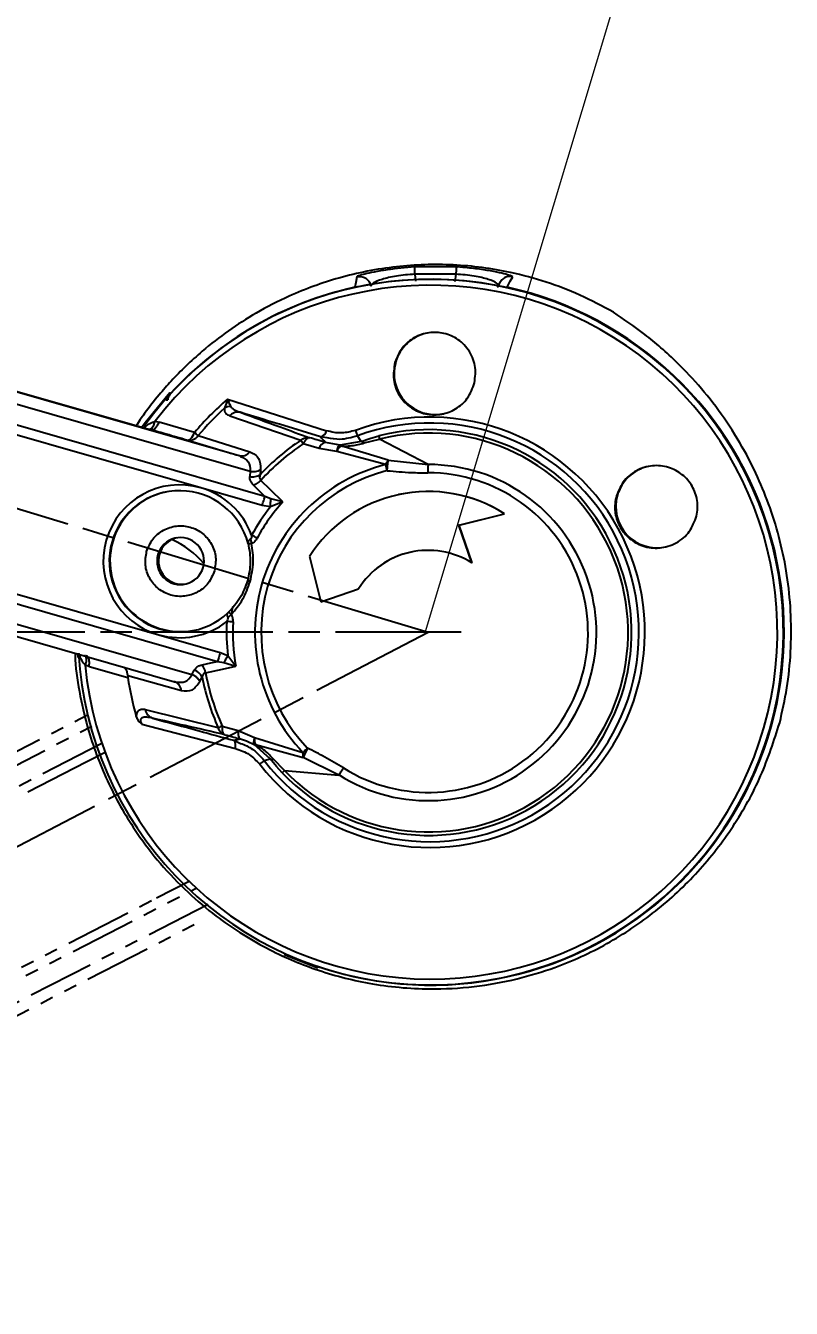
# Model space of a CAD drawing. Header units: millimetres. Extents: x 2055 to 5101, y 917 to 3070.
# Drawn here: x 4636.3 to 4709.5, y 1524.6 to 1647.3 of the extents above; entities that cross this region are included whole.
import ezdxf

# ---------------------------------------------------------------- set-up
doc = ezdxf.new("R2010")
doc.units = ezdxf.units.MM
doc.linetypes.add('AM_ISO08W050', pattern=[18, 12, -1.5, 3, -1.5])
doc.linetypes.add('PHANTOM', pattern=[12.7, 6.35, -1.27, 1.27, -1.27, 1.27, -1.27])
for name, color, linetype, lineweight in [('AM_5', 3, 'Continuous', 25), ('AM_7', 4, 'AM_ISO08W050', 25), ('标注', 3, 'Continuous', 13)]:
    doc.layers.add(name, color=color, linetype=linetype, lineweight=lineweight)
doc.styles.add('SLDTEXTSTYLE1', font='txt.shx', dxfattribs={"width": 0.7, "bigfont": 'gbcbig.shx'})
doc.dimstyles.new('SLDDIMSTYLE12$0', dxfattribs={"dimtxt": 12, "dimasz": 10, "dimexe": 0, "dimexo": 0.0625, "dimgap": 0.875, "dimtad": 1, "dimdec": 1, "dimlfac": 1.8, "dimrnd": 1e-09, "dimzin": 12, "dimdsep": 46, "dimtxsty": 'SLDTEXTSTYLE1', "dimcen": 0.09, "dimdle": 8.16, "dimclrd": 3, "dimclre": 3, "dimadec": 0, "dimazin": 3, "dimtfac": 1, "dimtdec": 1, "dimtofl": 0, "dimtmove": 0, "dimatfit": 3, "dimfxl": 0, "dimfrac": 2, "dimtolj": 1, "dimlwd": 5, "dimlwe": 5, "dimarcsym": 0})
doc.dimstyles.new('SLDDIMSTYLE12$2', dxfattribs={"dimtxt": 12, "dimasz": 10, "dimexe": 0, "dimexo": 0.0625, "dimgap": 0.875, "dimtad": 1, "dimdec": 1, "dimlfac": 1.8, "dimrnd": 1e-09, "dimzin": 12, "dimdsep": 46, "dimtxsty": 'SLDTEXTSTYLE1', "dimcen": 0.09, "dimdle": 8.16, "dimclrd": 3, "dimclre": 3, "dimadec": 0, "dimazin": 3, "dimtfac": 1, "dimtdec": 1, "dimtofl": 0, "dimtmove": 0, "dimatfit": 3, "dimfxl": 0, "dimfrac": 2, "dimtolj": 1, "dimlwd": 5, "dimlwe": 5, "dimarcsym": 0})

# ---------------------------------------------------------------- blocks, each defined once
blk = doc.blocks.new('*D82')
at = {"layer": 'Defpoints', "color": 0, "transparency": 16777216}
for p in [(4370.53, 1680.88), (4392.74, 1599.08), (4674.8, 1589.24), (4674.8, 1589.24), (4393.19, 1442.47)]:
    blk.add_point(p, dxfattribs=at)
at = {"layer": '标注', "color": 3, "linetype": 'Continuous', "lineweight": 5, "transparency": 16777216}
blk.add_arc((4674.8, 1589.24), 282.23, 165.2686, 205.498, dxfattribs=at)
at = {"layer": '标注', "color": 3, "transparency": 16777216}
for points in [[(4400.24, 1661.46), (4403.45, 1660.56), (4404.56, 1670.63)], [(4421.55, 1468.49), (4418.57, 1467), (4424.52, 1458.8)]]:
    blk.add_solid(points, dxfattribs=at)
at = {"layer": '标注', "color": 0, "transparency": 16777216, "insert": (4399.76, 1562.27), "char_height": 10, "attachment_point": 5, "rotation": 275.601, "style": 'SLDTEXTSTYLE1'}
blk.add_mtext('\\A1;60%%D', dxfattribs=at)
blk = doc.blocks.new('*D83')
at = {"layer": 'AM_5', "color": 3, "lineweight": 5, "transparency": 16777216}
blk.add_line((4424.23, 1589.27), (4422.78, 1589.27), dxfattribs=at)
at = {"layer": 'AM_5', "color": 3, "linetype": 'Continuous', "lineweight": 5, "transparency": 16777216}
blk.add_arc((4674.69, 1589.27), 251.91, 165.5129, 177.7254, dxfattribs=at)
at = {"layer": 'AM_5', "color": 3, "transparency": 16777216}
for points in [[(4429.19, 1652.74), (4432.4, 1651.84), (4433.48, 1661.92)], [(4424.65, 1599.24), (4421.31, 1599.3), (4422.78, 1589.27)]]:
    blk.add_solid(points, dxfattribs=at)
at = {"layer": 'Defpoints', "color": 0, "transparency": 16777216}
for p in [(4370.53, 1680.88), (4427.56, 1638.09), (4424.3, 1589.27), (4674.8, 1589.24), (4677.95, 1589.27)]:
    blk.add_point(p, dxfattribs=at)
at = {"layer": 'AM_5', "color": 0, "transparency": 16777216, "insert": (4418.67, 1626.99), "char_height": 12, "attachment_point": 5, "rotation": 81.6192, "style": 'SLDTEXTSTYLE1'}
blk.add_mtext('\\A1;15%%D', dxfattribs=at)
blk = doc.blocks.new('*D73')
at = {"layer": 'AM_5', "color": 3, "linetype": 'Continuous', "lineweight": 5, "transparency": 16777216}
for p, q in [((4437.87, 1661.84), (4455.29, 1719.7)), ((4682.72, 1651.2), (4464.87, 1716.82))]:
    blk.add_line(p, q, dxfattribs=at)
at = {"layer": 'AM_5', "color": 3, "lineweight": 5, "transparency": 16777216}
blk.add_line((4674.54, 1589.36), (4692.29, 1648.32), dxfattribs=at)
at = {"layer": 'AM_5', "color": 3, "transparency": 16777216}
for points in [[(4465.35, 1718.41), (4464.39, 1715.22), (4455.29, 1719.7)], [(4683.2, 1652.8), (4682.24, 1649.61), (4692.29, 1648.32)]]:
    blk.add_solid(points, dxfattribs=at)
at = {"layer": 'Defpoints', "color": 0, "transparency": 16777216}
for p in [(4455.29, 1719.7), (4437.85, 1661.78), (4674.52, 1589.3)]:
    blk.add_point(p, dxfattribs=at)
at = {"layer": 'AM_5', "color": 0, "transparency": 16777216, "insert": (4575.78, 1690.59), "char_height": 12, "attachment_point": 5, "rotation": 343.2384, "style": 'SLDTEXTSTYLE1'}
blk.add_mtext('\\A1;225', dxfattribs=at)

msp = doc.modelspace()

# ---------------------------------------------------------------- linework, layer by layer
at = {"color": 7, "linetype": 'Continuous', "lineweight": 25}
for p, q in [((4673.483, 1624.222), (4671.554, 1624.046)), ((4677.505, 1624.221), (4673.483, 1624.222)), ((4677.451, 1623.527), (4673.516, 1623.527)), ((4673.516, 1623.527), (4673.602, 1622.869)), ((4677.451, 1623.527), (4677.367, 1622.82)), ((4678.127, 1624.179), (4677.505, 1624.221)), ((4667.946, 1622.289), (4667.93, 1622.286)), ((4668.044, 1623.335), (4667.979, 1623.295)), ((4682.886, 1623.295), (4682.656, 1623.404)), ((4671.692, 1615.126), (4671.626, 1615.111)), ((4632.917, 1613.001), (4656.712, 1606.177)), ((4648.21, 1608.63), (4632.947, 1613.007)), ((4632.574, 1611.912), (4657.786, 1604.682)), ((4655.592, 1611.57), (4655.495, 1611.211)), ((4655.592, 1611.57), (4665.076, 1608.553)), ((4655.592, 1611.57), (4655.745, 1611.275)), ((4659.18, 1602.28), (4632.021, 1610.068)), ((4655.825, 1609.981), (4662.613, 1607.646)), ((4653.053, 1603.099), (4631.769, 1609.202)), ((4647.609, 1608.803), (4647.624, 1608.851)), ((4648.672, 1609.467), (4649.061, 1609.387)), ((4652.45, 1608.384), (4649.061, 1609.387)), ((4664.5, 1607.971), (4660.563, 1609.173)), ((4648.103, 1608.687), (4648.297, 1608.649)), ((4648.297, 1608.649), (4648.21, 1608.63)), ((4651.701, 1607.664), (4651.991, 1607.578)), ((4652.79, 1608.09), (4657.742, 1606.54)), ((4665.143, 1607.888), (4664.5, 1607.971)), ((4668.399, 1607.537), (4666.371, 1607.169)), ((4668.399, 1607.537), (4668.026, 1608.066)), ((4668.399, 1607.537), (4669.235, 1607.799)), ((4668.687, 1607.386), (4670.151, 1607.746)), ((4669.235, 1607.799), (4670.077, 1608.064)), ((4674.786, 1605.324), (4670.151, 1607.746)), ((4664.358, 1606.855), (4662.837, 1607.299)), ((4666.052, 1606.579), (4664.358, 1606.855)), ((4666.371, 1607.169), (4664.983, 1607.422)), ((4670.719, 1605.318), (4666.052, 1606.579)), ((4670.979, 1605.727), (4666.461, 1607.097)), ((4656.712, 1606.177), (4656.84, 1606.091)), ((4656.712, 1606.177), (4656.983, 1606.144)), ((4656.966, 1606.147), (4656.948, 1606.091)), ((4670.979, 1605.727), (4674.786, 1605.324)), ((4657.786, 1604.682), (4657.737, 1604.182)), ((4658.76, 1604.841), (4658.724, 1604.353)), ((4658.927, 1601.414), (4653.053, 1603.099)), ((4659.18, 1602.28), (4658.091, 1603.349)), ((4659.718, 1601.283), (4658.927, 1601.414)), ((4659.743, 1602.05), (4659.18, 1602.28)), ((4660.894, 1601.747), (4659.718, 1601.283)), ((4660.894, 1601.747), (4659.743, 1602.05)), ((4671.971, 1602.442), (4671.96, 1602.439)), ((4692.906, 1602.378), (4692.817, 1602.359)), ((4677.745, 1599.515), (4682.096, 1600.599)), ((4677.756, 1599.517), (4682.107, 1600.602)), ((4682.107, 1600.602), (4682.096, 1600.599)), ((4677.756, 1599.517), (4677.745, 1599.515)), ((4678.986, 1595.911), (4677.745, 1599.515)), ((4678.997, 1595.913), (4677.756, 1599.517)), ((4644.555, 1597.931), (4644.622, 1597.946)), ((4657.57, 1597.814), (4657.604, 1597.735)), ((4657.806, 1598.172), (4657.912, 1597.769)), ((4648.947, 1596.705), (4649.092, 1596.737)), ((4663.442, 1596.538), (4664.526, 1592.187)), ((4678.997, 1595.913), (4678.986, 1595.911)), ((4627.494, 1594.28), (4654.653, 1586.491)), ((4627.738, 1595.144), (4649.022, 1589.04)), ((4664.526, 1592.187), (4668.13, 1593.428)), ((4664.538, 1592.19), (4668.141, 1593.43)), ((4668.141, 1593.43), (4668.13, 1593.428)), ((4652.204, 1585.217), (4626.993, 1592.447)), ((4664.538, 1592.19), (4664.526, 1592.187)), ((4626.716, 1591.372), (4650.524, 1584.545)), ((4655.967, 1590.985), (4655.664, 1590.7)), ((4649.022, 1589.04), (4654.896, 1587.356)), ((4641.265, 1587.274), (4641.292, 1586.866)), ((4654.896, 1587.356), (4655.637, 1587.047)), ((4655.637, 1587.047), (4656.387, 1586.029)), ((4642.356, 1585.999), (4641.984, 1586.14)), ((4642.356, 1585.999), (4646.072, 1584.948)), ((4652.204, 1585.217), (4652.427, 1585.661)), ((4654.653, 1586.491), (4655.252, 1586.387)), ((4655.252, 1586.387), (4656.387, 1586.029)), ((4646.056, 1585.141), (4651.193, 1583.7)), ((4650.511, 1584.549), (4650.676, 1584.552)), ((4650.769, 1584.49), (4650.75, 1584.436)), ((4652.946, 1584.564), (4653.172, 1584.991)), ((4654.725, 1580.138), (4647.765, 1581.871)), ((4647.416, 1580.491), (4656.361, 1578.16)), ((4655.098, 1580.309), (4656.621, 1579.872)), ((4656.621, 1579.872), (4658.202, 1579.202)), ((4707.486, 1579.991), (4707.471, 1579.988)), ((4656.264, 1578.878), (4656.179, 1578.95)), ((4656.179, 1578.95), (4656.704, 1578.708)), ((4659.691, 1577.163), (4658.163, 1578.541)), ((4658.202, 1579.202), (4662.824, 1577.781)), ((4658.277, 1578.551), (4662.829, 1577.3)), ((4643.897, 1577.771), (4642.138, 1576.868)), ((4659.117, 1576.996), (4659.691, 1577.163)), ((4660.303, 1576.448), (4659.691, 1577.163)), ((4661.064, 1576.053), (4660.013, 1577.132)), ((4666.27, 1575.623), (4662.829, 1577.3)), ((4660.835, 1575.829), (4660.303, 1576.448)), ((4661.064, 1576.053), (4666.27, 1575.623)), ((4648.818, 1563.858), (4651.928, 1565.455)), ((4661.022, 1558.458), (4664.253, 1557.176)), ((4664.263, 1557.304), (4664.261, 1557.299)), ((4682.129, 1556.296), (4682.144, 1556.299))]:
    msp.add_line(p, q, dxfattribs=at)
at = {"color": 7, "linetype": 'PHANTOM', "lineweight": 25}
for p, q in [((4620.679, 1570.31), (4642.699, 1581.617)), ((4621.173, 1569.281), (4643.02, 1580.498)), ((4643.593, 1578.629), (4622.032, 1567.558)), ((4642.138, 1576.868), (4622.441, 1566.754)), ((4629.535, 1552.947), (4652.622, 1564.802)), ((4629.122, 1553.744), (4648.818, 1563.858)), ((4653.756, 1563.248), (4630.424, 1551.267)), ((4630.957, 1550.295), (4652.99, 1561.608))]:
    msp.add_line(p, q, dxfattribs=at)
at = {"color": 7, "linetype": 'Continuous', "lineweight": 25, "flags": 128}
for points in [[(4667.979, 1623.295), (4667.874, 1622.729), (4667.791, 1622.284)], [(4668.048, 1622.311), (4668.015, 1622.311), (4667.791, 1622.284)], [(4681.67, 1622.758), (4681.429, 1622.301), (4681.409, 1622.263)], [(4682.355, 1622.284), (4682.652, 1622.85), (4682.886, 1623.295)], [(4650.081, 1612.194), (4647.716, 1609.299), (4647.35, 1608.788)], [(4650.157, 1612.107), (4650.115, 1612.156), (4650.081, 1612.194)], [(4651.701, 1607.664), (4651.792, 1607.655), (4651.89, 1607.678), (4651.992, 1607.732), (4652.094, 1607.816), (4652.193, 1607.926), (4652.288, 1608.06), (4652.374, 1608.214), (4652.45, 1608.384)], [(4660.894, 1601.747), (4659.714, 1602.902), (4658.786, 1603.812)], [(4653.166, 1586.171), (4653.999, 1586.351), (4654.653, 1586.491)], [(4653.511, 1585.413), (4655.123, 1585.758), (4656.387, 1586.029)], [(4664.261, 1557.298), (4664.257, 1557.23), (4664.253, 1557.176)]]:
    msp.add_lwpolyline(points, dxfattribs=at)
at = {"color": 7, "linetype": 'Continuous', "lineweight": 25}
for centre, radius, start, end in [((4675.021, 1589.29), 33.187, 185.44631, 142.55572), ((4675.029, 1589.291), 33.749, 343.99795, 144.37216), ((4675.072, 1589.303), 33.776, 102.44988, 137.53256), ((4675.072, 1589.3), 33.778, 251.33315, 77.54961), ((4675.044, 1589.294), 33.75, 343.99967, 102.14019), ((4675.477, 1614.041), 3.937, 102.14289, 164.00219), ((4675.477, 1614.04), 3.937, 163.99967, 282.14019), ((4674.999, 1589.286), 29.55, 131.05303, 139.73783), ((4656.04, 1609.59), 1.71, 99.92431, 108.57758), ((4674.994, 1589.285), 29.098, 132.57575, 139.73778), ((4655.927, 1609.631), 1.245, 89.51081, 119.80629), ((4674.948, 1589.274), 20.585, 217.80792, 110.19454), ((4674.939, 1589.272), 20.025, 217.80792, 110.19454), ((4651.943, 1608.647), 1.013, 256.13749, 326.65871), ((4625.925, 1577.275), 40.882, 48.9186, 49.54784), ((4674.849, 1589.253), 22.091, 123.62673, 136.87996), ((4674.851, 1589.253), 19.408, 223.76375, 104.2387), ((4674.844, 1589.251), 19.081, 223.76387, 104.23864), ((4690.467, 1625.506), 33.09, 212.6677, 213.38343), ((4664.304, 1608.74), 0.793, 284.25693, 346.38415), ((4674.844, 1589.252), 21.676, 123.6355, 137.80261), ((4665.116, 1606.648), 0.785, 99.68998, 164.75306), ((4667.133, 1606.144), 1.166, 125.1911, 158.08506), ((4674.813, 1589.244), 16.587, 104.28896, 223.71352), ((4674.814, 1589.245), 16.079, 237.90451, 90.09862), ((4672.105, 1604.724), 1.507, 138.28952, 156.79982), ((4763.729, 1628.403), 95.831, 193.93929, 194.29763), ((4696.691, 1601.293), 3.937, 102.14289, 164.00219), ((4674.811, 1589.244), 15.988, 104.28897, 223.71351), ((4674.81, 1589.244), 15.284, 237.90204, 90.10104), ((4651.037, 1596.069), 7.312, 74.0024, 254.00006), ((4651.043, 1596.071), 6.75, 14.63064, 164.00143), ((4651.11, 1596.086), 6.75, 102.1429, 164.00218), ((4651.037, 1596.069), 7.312, 19.98893, 73.99815), ((4674.799, 1589.242), 13.499, 57.28113, 147.28505), ((4674.81, 1589.245), 13.499, 57.2812, 102.14227), ((4674.826, 1589.248), 18.717, 138.10256, 151.14854), ((4696.691, 1601.293), 3.937, 163.99967, 282.14019), ((4674.828, 1589.248), 19.317, 141.46177, 151.14852), ((4651.043, 1596.071), 6.75, 163.9984, 313.36529), ((4651.11, 1596.085), 6.75, 163.99975, 282.14011), ((4651.11, 1596.085), 2.25, 343.99745, 164.00009), ((4651.255, 1596.116), 2.25, 104.03604, 164.00205), ((4646.648, 1590.064), 8.855, 40.83204, 65.81779), ((4587.849, 1471.373), 145.215, 60.91799, 61.15396), ((4651.11, 1596.085), 2.25, 163.99745, 344.00009), ((4651.255, 1596.116), 2.25, 163.99943, 280.24751), ((4674.799, 1589.242), 7.874, 57.88144, 147.88541), ((4674.81, 1589.244), 7.874, 102.14271, 147.88527), ((4651.037, 1596.069), 7.312, 253.99862, 308.0114), ((4674.829, 1589.248), 19.318, 176.85372, 186.53999), ((4674.827, 1589.247), 18.719, 176.85373, 189.89901), ((4675.029, 1589.289), 33.748, 183.43897, 344.001), ((4651.993, 1584.428), 1.307, 25.50508, 70.60837), ((4651.816, 1585.1), 1.723, 10.4509, 38.42547), ((4674.846, 1589.251), 21.678, 190.19887, 204.3629), ((4675, 1589.284), 29.252, 188.52543, 195.91771), ((4674.851, 1589.252), 22.093, 191.12072, 204.365), ((4713.931, 1450.738), 142.302, 114.42078, 114.58603), ((4675.045, 1589.292), 33.748, 282.14308, 344.002), ((4788.715, 1446.949), 181.565, 133.70869, 133.89737), ((4715.845, 1552.578), 58.497, 154.02865, 154.99957), ((4664.278, 1577.556), 1.471, 171.18744, 190.00395)]:
    msp.add_arc(centre, radius, start, end, dxfattribs=at)
for points, knots in [([(4692.519, 1619.897), (4691.463, 1620.467), (4689.433, 1621.563), (4686.119, 1622.823), (4682.113, 1623.919), (4677.261, 1624.562), (4671.638, 1624.38), (4667.181, 1623.493), (4663.832, 1622.409), (4661.153, 1621.32), (4658.404, 1619.906), (4655.639, 1618.129), (4653.431, 1616.41), (4651.631, 1614.776), (4650.258, 1613.376), (4648.936, 1611.866), (4647.803, 1610.442), (4647.12, 1609.418), (4646.854, 1609.019)], [0, 0, 0, 0, 0.0716141, 0.1376427, 0.2038002, 0.3043716, 0.402157, 0.5046925, 0.5521038, 0.6009821, 0.6712151, 0.7340966, 0.7994339, 0.8433201, 0.8852981, 0.9222529, 0.9697109, 1, 1, 1, 1]), ([(4671.554, 1624.046), (4671.093, 1623.981), (4670.157, 1623.85), (4669.115, 1623.633), (4668.351, 1623.443), (4668.147, 1623.371), (4668.044, 1623.335)], [0, 0, 0, 0, 0.2467046, 0.4997683, 0.7468748, 1, 1, 1, 1]), ([(4673.516, 1623.527), (4673.213, 1623.51), (4672.607, 1623.476), (4671.75, 1623.359), (4670.994, 1623.208), (4670.159, 1622.978), (4669.449, 1622.673), (4669.368, 1622.492), (4669.327, 1622.401)], [0, 0, 0, 0, 0.1216848, 0.2436394, 0.3665866, 0.4908705, 0.7427966, 1, 1, 1, 1]), ([(4673.483, 1624.222), (4673.483, 1624.21), (4673.483, 1624.186), (4673.49, 1624.035), (4673.501, 1623.814), (4673.511, 1623.621), (4673.516, 1623.527)], [0, 0, 0, 0, 0.244843, 0.5001263, 0.7553423, 1, 1, 1, 1]), ([(4677.505, 1624.221), (4677.503, 1624.209), (4677.499, 1624.185), (4677.486, 1624.035), (4677.471, 1623.816), (4677.458, 1623.623), (4677.452, 1623.527)], [0, 0, 0, 0, 0.2506754, 0.4980464, 0.7510697, 1, 1, 1, 1]), ([(4681.539, 1622.401), (4681.511, 1622.492), (4681.455, 1622.672), (4680.775, 1622.976), (4679.96, 1623.207), (4679.213, 1623.358), (4678.362, 1623.476), (4677.755, 1623.51), (4677.452, 1623.527)], [0, 0, 0, 0, 0.25669183, 0.50843056, 0.63281467, 0.75589912, 0.87804396, 1, 1, 1, 1]), ([(4682.656, 1623.404), (4682.481, 1623.457), (4682.136, 1623.561), (4681.114, 1623.787), (4679.781, 1624.019), (4678.675, 1624.126), (4678.127, 1624.179)], [0, 0, 0, 0, 0.2491031, 0.4901997, 0.7472817, 1, 1, 1, 1]), ([(4667.979, 1623.295), (4668.149, 1623.309), (4668.487, 1623.338), (4668.92, 1623.113), (4669.214, 1622.785), (4669.29, 1622.529), (4669.327, 1622.401)], [0, 0, 0, 0, 0.2799949, 0.5581407, 0.7800037, 1, 1, 1, 1]), ([(4682.886, 1623.295), (4682.812, 1623.306), (4682.663, 1623.33), (4682.436, 1623.309), (4682.218, 1623.245), (4682.018, 1623.14), (4681.845, 1622.996), (4681.728, 1622.864), (4681.684, 1622.776), (4681.674, 1622.755)], [0, 0, 0, 0, 0.1570011, 0.3172009, 0.4773885, 0.6343544, 0.7913438, 0.9515396, 1, 1, 1, 1]), ([(4708.431, 1580.603), (4708.681, 1581.711), (4709.181, 1583.929), (4709.526, 1587.392), (4709.552, 1590.873), (4709.235, 1594.311), (4708.601, 1597.643), (4707.679, 1600.824), (4706.502, 1603.829), (4704.985, 1606.874), (4703.114, 1609.862), (4700.924, 1612.68), (4698.342, 1615.422), (4695.412, 1617.952), (4693.499, 1619.239), (4692.519, 1619.897)], [0, 0, 0, 0, 0.0627951, 0.1255982, 0.1880794, 0.2505771, 0.3126556, 0.3746993, 0.4372762, 0.5009385, 0.5820109, 0.6649965, 0.7507977, 0.8724761, 1, 1, 1, 1]), ([(4679.184, 1612.938), (4679.275, 1613.491), (4679.454, 1614.572), (4678.948, 1615.909), (4678.286, 1616.767), (4677.694, 1617.275), (4677.033, 1617.649), (4676.327, 1617.885), (4675.6, 1617.985), (4674.87, 1617.95), (4674.153, 1617.78), (4673.239, 1617.371), (4672.21, 1616.517), (4671.827, 1615.595), (4671.626, 1615.111)], [0, 0, 0, 0, 0.1454096, 0.2843678, 0.3500183, 0.4113214, 0.4701235, 0.5269841, 0.5816264, 0.6365696, 0.6922624, 0.749136, 0.868448, 1, 1, 1, 1]), ([(4671.626, 1615.111), (4671.536, 1614.554), (4671.358, 1613.438), (4671.962, 1611.877), (4672.907, 1610.878), (4673.826, 1610.378), (4674.52, 1610.155), (4675.228, 1610.064), (4675.93, 1610.1), (4676.62, 1610.26), (4677.53, 1610.653), (4678.577, 1611.497), (4678.973, 1612.438), (4679.184, 1612.938)], [0, 0, 0, 0, 0.1426319, 0.2854821, 0.4161443, 0.4747377, 0.529504, 0.5816768, 0.6338546, 0.6858561, 0.7410149, 0.8625746, 1, 1, 1, 1]), ([(4650.081, 1612.194), (4650.026, 1612.127), (4649.919, 1611.997), (4649.822, 1611.765), (4649.78, 1611.565), (4649.79, 1611.446), (4649.793, 1611.409)], [0, 0, 0, 0, 0.3001412, 0.5845824, 0.8690123, 1, 1, 1, 1]), ([(4650.157, 1612.107), (4650.106, 1612.043), (4650.001, 1611.912), (4649.909, 1611.705), (4649.889, 1611.567), (4649.881, 1611.513)], [0, 0, 0, 0, 0.3723099, 0.7541245, 1, 1, 1, 1]), ([(4655.495, 1611.211), (4655.461, 1611.108), (4655.404, 1610.93), (4655.336, 1610.776), (4655.308, 1610.712)], [0, 0, 0, 0, 0.5830316, 1, 1, 1, 1]), ([(4655.937, 1610.877), (4655.907, 1610.942), (4655.851, 1611.064), (4655.779, 1611.208), (4655.745, 1611.275)], [0, 0, 0, 0, 0.5364801, 1, 1, 1, 1]), ([(4655.308, 1610.712), (4655.306, 1610.622), (4655.302, 1610.428), (4655.459, 1610.158), (4655.681, 1610.051), (4655.825, 1609.981)], [0, 0, 0, 0, 0.2320046, 0.4979825, 1, 1, 1, 1]), ([(4656.829, 1610.318), (4656.742, 1610.333), (4656.567, 1610.364), (4656.293, 1610.309), (4656.034, 1610.185), (4655.894, 1610.049), (4655.825, 1609.981)], [0, 0, 0, 0, 0.2454954, 0.5, 0.7545047, 1, 1, 1, 1]), ([(4655.937, 1610.877), (4655.975, 1610.82), (4656.061, 1610.69), (4656.358, 1610.496), (4656.64, 1610.39), (4656.829, 1610.318)], [0, 0, 0, 0, 0.2031095, 0.4647797, 1, 1, 1, 1]), ([(4656.829, 1610.318), (4658.082, 1609.856), (4660.236, 1609.061), (4662.53, 1608.23), (4663.488, 1607.882)], [0, 0, 0, 0, 0.5820752, 1, 1, 1, 1]), ([(4660.563, 1609.173), (4660.48, 1609.198), (4659.217, 1609.584), (4657.982, 1609.964), (4656.829, 1610.318)], [0, 0, 0, 0, 0.0662016, 1, 1, 1, 1]), ([(4647.624, 1608.851), (4647.799, 1609.003), (4648.106, 1609.27), (4648.501, 1609.408), (4648.672, 1609.467)], [0, 0, 0, 0, 0.5684211, 1, 1, 1, 1]), ([(4648.103, 1608.687), (4648.157, 1608.693), (4648.269, 1608.705), (4648.435, 1608.873), (4648.58, 1609.132), (4648.642, 1609.357), (4648.672, 1609.467)], [0, 0, 0, 0, 0.2432266, 0.5000017, 0.7567759, 1, 1, 1, 1]), ([(4648.297, 1608.649), (4648.359, 1608.645), (4648.486, 1608.636), (4648.703, 1608.788), (4648.908, 1609.044), (4649.011, 1609.275), (4649.061, 1609.387)], [0, 0, 0, 0, 0.2423334, 0.4999392, 0.757578, 1, 1, 1, 1]), ([(4651.701, 1607.664), (4651.06, 1607.849), (4649.923, 1608.178), (4648.791, 1608.506), (4648.297, 1608.649)], [0, 0, 0, 0, 0.5642907, 1, 1, 1, 1]), ([(4651.991, 1607.578), (4652.845, 1607.324), (4654.399, 1606.863), (4655.993, 1606.39), (4656.712, 1606.177)], [0, 0, 0, 0, 0.5495061, 1, 1, 1, 1]), ([(4663.488, 1607.882), (4663.437, 1607.883), (4663.367, 1607.885), (4663.253, 1607.828), (4663.139, 1607.743), (4662.986, 1607.572), (4662.887, 1607.39), (4662.837, 1607.299)], [0, 0, 0, 0, 0.2498451, 0.3419699, 0.5003268, 0.7501647, 1, 1, 1, 1]), ([(4664.983, 1607.422), (4664.707, 1607.507), (4664.207, 1607.661), (4663.71, 1607.814), (4663.488, 1607.882)], [0, 0, 0, 0, 0.5530907, 1, 1, 1, 1]), ([(4664.983, 1607.422), (4664.892, 1607.525), (4664.73, 1607.708), (4664.57, 1607.891), (4664.5, 1607.971)], [0, 0, 0, 0, 0.5617548, 1, 1, 1, 1]), ([(4667.841, 1608.593), (4667.401, 1608.476), (4666.453, 1608.225), (4665.556, 1608.439), (4665.076, 1608.553)], [0, 0, 0, 0, 0.4644483, 1, 1, 1, 1]), ([(4668.026, 1608.066), (4667.465, 1607.903), (4666.494, 1607.621), (4665.544, 1607.809), (4665.143, 1607.888)], [0, 0, 0, 0, 0.5775061, 1, 1, 1, 1]), ([(4668.399, 1607.537), (4668.442, 1607.535), (4668.527, 1607.531), (4668.634, 1607.434), (4668.687, 1607.386)], [0, 0, 0, 0, 0.5021576, 1, 1, 1, 1]), ([(4656.983, 1606.144), (4657.078, 1606.157), (4657.268, 1606.181), (4657.534, 1606.322), (4657.673, 1606.468), (4657.742, 1606.54)], [0, 0, 0, 0, 0.3395659, 0.6771788, 1, 1, 1, 1]), ([(4657.742, 1606.54), (4658.079, 1606.374), (4658.705, 1606.068), (4658.743, 1605.228), (4658.76, 1604.841)], [0, 0, 0, 0, 0.5395057, 1, 1, 1, 1]), ([(4666.052, 1606.579), (4666.072, 1606.661), (4666.112, 1606.825), (4666.192, 1607.01), (4666.271, 1607.12), (4666.332, 1607.16), (4666.361, 1607.168), (4666.37, 1607.169), (4666.371, 1607.169)], [0, 0, 0, 0, 0.2498824, 0.4997694, 0.7496604, 0.9255481, 0.9908934, 1, 1, 1, 1]), ([(4666.461, 1607.097), (4666.461, 1607.097), (4666.461, 1607.097), (4666.461, 1607.097), (4666.461, 1607.097), (4666.448, 1607.117), (4666.42, 1607.151), (4666.388, 1607.163), (4666.371, 1607.169)], [0, 0, 0, 0, 0.0000335, 0.000106, 0.0003683, 0.001362, 0.4820163, 1, 1, 1, 1]), ([(4666.461, 1607.097), (4666.59, 1607.093), (4666.945, 1607.081), (4667.697, 1607.126), (4668.299, 1607.284), (4668.687, 1607.386)], [0, 0, 0, 0, 0.1685681, 0.4640042, 1, 1, 1, 1]), ([(4656.84, 1606.091), (4657.131, 1605.961), (4657.707, 1605.703), (4657.76, 1605.02), (4657.786, 1604.682)], [0, 0, 0, 0, 0.504897, 1, 1, 1, 1]), ([(4670.865, 1604.737), (4670.877, 1604.822), (4670.901, 1604.997), (4670.916, 1605.264), (4670.963, 1605.532), (4670.974, 1605.659), (4670.979, 1605.727)], [0, 0, 0, 0, 0.2100867, 0.4354712, 0.6954439, 1, 1, 1, 1]), ([(4700.419, 1600.195), (4700.476, 1600.444), (4700.589, 1600.932), (4700.576, 1601.695), (4700.431, 1602.426), (4700.154, 1603.106), (4699.76, 1603.719), (4699.082, 1604.439), (4697.961, 1605.093), (4696.397, 1605.316), (4694.831, 1604.904), (4693.488, 1603.909), (4693.038, 1602.868), (4692.817, 1602.359)], [0, 0, 0, 0, 0.0608535, 0.1193328, 0.1758288, 0.2307749, 0.2847904, 0.339989, 0.4550176, 0.579343, 0.7165648, 0.8612718, 1, 1, 1, 1]), ([(4657.737, 1604.182), (4657.823, 1604.168), (4657.998, 1604.142), (4658.264, 1604.165), (4658.515, 1604.231), (4658.655, 1604.313), (4658.724, 1604.353)], [0, 0, 0, 0, 0.2465031, 0.5000051, 0.7535045, 1, 1, 1, 1]), ([(4658.091, 1603.349), (4657.982, 1603.479), (4657.751, 1603.754), (4657.742, 1604.034), (4657.737, 1604.182)], [0, 0, 0, 0, 0.471381, 1, 1, 1, 1]), ([(4657.786, 1604.682), (4657.869, 1604.669), (4658.039, 1604.642), (4658.3, 1604.661), (4658.55, 1604.723), (4658.691, 1604.802), (4658.76, 1604.841)], [0, 0, 0, 0, 0.2424888, 0.4944094, 0.7492399, 1, 1, 1, 1]), ([(4658.786, 1603.812), (4658.733, 1603.759), (4658.626, 1603.654), (4658.448, 1603.522), (4658.267, 1603.414), (4658.149, 1603.37), (4658.091, 1603.349)], [0, 0, 0, 0, 0.2474529, 0.4999677, 0.7524992, 1, 1, 1, 1]), ([(4658.724, 1604.353), (4658.696, 1604.25), (4658.656, 1604.103), (4658.704, 1603.916), (4658.759, 1603.845), (4658.786, 1603.812)], [0, 0, 0, 0, 0.5578773, 0.7889784, 1, 1, 1, 1]), ([(4670.865, 1604.737), (4671.643, 1604.665), (4672.946, 1604.545), (4674.255, 1604.533), (4674.784, 1604.527)], [0, 0, 0, 0, 0.5961974, 1, 1, 1, 1]), ([(4659.718, 1601.283), (4659.721, 1601.354), (4659.725, 1601.495), (4659.731, 1601.7), (4659.738, 1601.89), (4659.742, 1601.997), (4659.744, 1602.05)], [0, 0, 0, 0, 0.250968, 0.5042543, 0.7553572, 1, 1, 1, 1]), ([(4692.817, 1602.359), (4692.758, 1602.104), (4692.646, 1601.617), (4692.659, 1600.857), (4692.8, 1600.141), (4693.068, 1599.474), (4693.446, 1598.874), (4694.1, 1598.159), (4695.205, 1597.487), (4696.77, 1597.23), (4698.368, 1597.627), (4699.743, 1598.633), (4700.199, 1599.688), (4700.419, 1600.195)], [0, 0, 0, 0, 0.06397863, 0.1218211, 0.17743232, 0.23069626, 0.2827302, 0.33609245, 0.449634, 0.58030579, 0.7241629, 0.86755986, 1, 1, 1, 1]), ([(4657.574, 1597.776), (4657.688, 1597.174), (4657.906, 1596.026), (4657.646, 1594.794), (4657.522, 1594.208)], [0, 0, 0, 0, 0.5248896, 1, 1, 1, 1]), ([(4657.806, 1598.172), (4657.765, 1598.149), (4657.681, 1598.103), (4657.595, 1598.001), (4657.552, 1597.895), (4657.567, 1597.813), (4657.574, 1597.776)], [0, 0, 0, 0, 0.2175002, 0.4456339, 0.7453176, 1, 1, 1, 1]), ([(4657.912, 1597.769), (4657.868, 1597.758), (4657.778, 1597.735), (4657.668, 1597.727), (4657.594, 1597.731), (4657.58, 1597.762), (4657.574, 1597.776)], [0, 0, 0, 0, 0.2175407, 0.446787, 0.7432095, 1, 1, 1, 1]), ([(4657.77, 1594.135), (4657.904, 1594.752), (4658.171, 1595.991), (4657.999, 1597.175), (4657.912, 1597.769)], [0, 0, 0, 0, 0.4984638, 1, 1, 1, 1]), ([(4657.909, 1598.569), (4657.906, 1598.485), (4657.901, 1598.365), (4657.864, 1598.239), (4657.833, 1598.189), (4657.815, 1598.177), (4657.806, 1598.172)], [0, 0, 0, 0, 0.5873569, 0.8346977, 0.9249512, 1, 1, 1, 1]), ([(4658.432, 1598.28), (4658.366, 1598.173), (4658.264, 1598.009), (4658.075, 1597.841), (4657.965, 1597.792), (4657.912, 1597.769)], [0, 0, 0, 0, 0.4918514, 0.7535128, 1, 1, 1, 1]), ([(4657.522, 1594.208), (4657.317, 1593.646), (4656.884, 1592.464), (4656.093, 1591.611), (4655.678, 1591.164)], [0, 0, 0, 0, 0.4752705, 1, 1, 1, 1]), ([(4655.967, 1590.985), (4656.357, 1591.443), (4657.129, 1592.352), (4657.558, 1593.544), (4657.77, 1594.135)], [0, 0, 0, 0, 0.5045108, 1, 1, 1, 1]), ([(4657.77, 1594.135), (4657.734, 1594.145), (4657.66, 1594.167), (4657.581, 1594.19), (4657.53, 1594.205), (4657.525, 1594.207), (4657.522, 1594.208)], [0, 0, 0, 0, 0.2492627, 0.5044271, 0.7572703, 1, 1, 1, 1]), ([(4656.048, 1591.088), (4656.044, 1591.158), (4656.029, 1591.384), (4656.1, 1591.602), (4656.148, 1591.752)], [0, 0, 0, 0, 0.3105302, 1, 1, 1, 1]), ([(4655.54, 1590.308), (4655.581, 1590.38), (4655.641, 1590.483), (4655.677, 1590.611), (4655.678, 1590.67), (4655.668, 1590.691), (4655.664, 1590.7)], [0, 0, 0, 0, 0.5788982, 0.8325061, 0.9242536, 1, 1, 1, 1]), ([(4655.664, 1590.7), (4655.642, 1590.739), (4655.597, 1590.818), (4655.575, 1590.939), (4655.594, 1591.064), (4655.648, 1591.128), (4655.678, 1591.164)], [0, 0, 0, 0, 0.2051839, 0.4197613, 0.6800214, 1, 1, 1, 1]), ([(4655.967, 1590.985), (4655.934, 1591.019), (4655.865, 1591.091), (4655.783, 1591.153), (4655.715, 1591.183), (4655.691, 1591.17), (4655.678, 1591.164)], [0, 0, 0, 0, 0.2283661, 0.4781223, 0.7150622, 1, 1, 1, 1]), ([(4656.137, 1590.275), (4656.137, 1590.398), (4656.137, 1590.59), (4656.069, 1590.834), (4656, 1590.936), (4655.967, 1590.985)], [0, 0, 0, 0, 0.4836103, 0.7508269, 1, 1, 1, 1]), ([(4641.023, 1587.27), (4641.029, 1587.063), (4641.067, 1585.708), (4641.475, 1583.193), (4642.411, 1579.193), (4644.124, 1574.721), (4646.54, 1570.512), (4649.167, 1567.085), (4651.707, 1564.427), (4654.294, 1562.245), (4656.821, 1560.484), (4659.236, 1559.083), (4661.654, 1557.933), (4664.883, 1556.682), (4669.282, 1555.526), (4674.421, 1555.045), (4679.187, 1555.305), (4683.192, 1556.024), (4687.479, 1557.319), (4692.003, 1559.384), (4696.63, 1562.481), (4700.708, 1566.289), (4704.092, 1570.671), (4706.775, 1575.483), (4707.88, 1578.898), (4708.431, 1580.603)], [0, 0, 0, 0, 0.00690461, 0.0451883, 0.08283495, 0.13974833, 0.19650273, 0.2340919, 0.27350438, 0.30976804, 0.3380985, 0.36810574, 0.39538295, 0.42019079, 0.47424837, 0.53427599, 0.57764847, 0.62021225, 0.65871271, 0.71468253, 0.77202122, 0.82888477, 0.88558838, 0.94288579, 1, 1, 1, 1]), ([(4641.984, 1586.14), (4641.865, 1586.289), (4641.604, 1586.618), (4641.487, 1587.009), (4641.423, 1587.223)], [0, 0, 0, 0, 0.4544713, 1, 1, 1, 1]), ([(4641.911, 1587.093), (4641.954, 1587.061), (4642.043, 1586.994), (4642.096, 1586.769), (4642.084, 1586.474), (4642.017, 1586.25), (4641.984, 1586.14)], [0, 0, 0, 0, 0.2407228, 0.4965557, 0.7542523, 1, 1, 1, 1]), ([(4642.356, 1585.999), (4642.373, 1586.121), (4642.408, 1586.371), (4642.368, 1586.695), (4642.264, 1586.935), (4642.151, 1586.993), (4642.096, 1587.021)], [0, 0, 0, 0, 0.2424241, 0.5000639, 0.757669, 1, 1, 1, 1]), ([(4655.637, 1587.047), (4655.602, 1586.987), (4655.531, 1586.866), (4655.428, 1586.69), (4655.333, 1586.526), (4655.279, 1586.433), (4655.252, 1586.387)], [0, 0, 0, 0, 0.2477926, 0.5000002, 0.7522078, 1, 1, 1, 1]), ([(4646.056, 1585.141), (4646.048, 1585.243), (4646.03, 1585.46), (4645.913, 1585.738), (4645.783, 1585.862), (4645.721, 1585.922)], [0, 0, 0, 0, 0.31238, 0.6677205, 1, 1, 1, 1]), ([(4652.427, 1585.661), (4652.519, 1585.794), (4652.678, 1586.022), (4653.022, 1586.127), (4653.166, 1586.171)], [0, 0, 0, 0, 0.5822537, 1, 1, 1, 1]), ([(4653.511, 1585.413), (4653.465, 1585.396), (4653.369, 1585.36), (4653.239, 1585.22), (4653.199, 1585.082), (4653.172, 1584.991)], [0, 0, 0, 0, 0.2413974, 0.5018091, 1, 1, 1, 1]), ([(4646.056, 1585.141), (4646.057, 1585.106), (4646.059, 1585.042), (4646.068, 1584.977), (4646.072, 1584.948)], [0, 0, 0, 0, 0.5485339, 1, 1, 1, 1]), ([(4650.76, 1584.433), (4650.759, 1584.434), (4650.691, 1584.497), (4650.6, 1584.523), (4650.511, 1584.549)], [0, 0, 0, 0, 0.006595, 1, 1, 1, 1]), ([(4650.676, 1584.552), (4650.986, 1584.504), (4651.603, 1584.409), (4652.004, 1584.948), (4652.204, 1585.217)], [0, 0, 0, 0, 0.5010464, 1, 1, 1, 1]), ([(4651.193, 1583.7), (4651.173, 1583.797), (4651.132, 1583.994), (4650.982, 1584.253), (4650.834, 1584.373), (4650.76, 1584.433)], [0, 0, 0, 0, 0.3235264, 0.6618766, 1, 1, 1, 1]), ([(4651.193, 1583.7), (4651.565, 1583.655), (4652.254, 1583.57), (4652.728, 1584.25), (4652.946, 1584.564)], [0, 0, 0, 0, 0.5390753, 1, 1, 1, 1]), ([(4652.946, 1584.564), (4652.908, 1584.634), (4652.831, 1584.776), (4652.652, 1584.962), (4652.441, 1585.117), (4652.282, 1585.184), (4652.204, 1585.217)], [0, 0, 0, 0, 0.2507607, 0.5055916, 0.7575122, 1, 1, 1, 1]), ([(4647.765, 1581.871), (4647.622, 1581.892), (4647.367, 1581.929), (4647.091, 1581.781), (4646.929, 1581.555), (4646.889, 1581.355), (4646.87, 1581.262)], [0, 0, 0, 0, 0.37521, 0.6669858, 0.8447724, 1, 1, 1, 1]), ([(4648.439, 1581.058), (4648.358, 1581.09), (4648.192, 1581.157), (4647.989, 1581.347), (4647.835, 1581.588), (4647.788, 1581.778), (4647.765, 1581.871)], [0, 0, 0, 0, 0.2454954, 0.5, 0.7545046, 1, 1, 1, 1]), ([(4647.416, 1580.491), (4647.285, 1580.603), (4647.044, 1580.811), (4646.925, 1581.12), (4646.87, 1581.262)], [0, 0, 0, 0, 0.5416834, 1, 1, 1, 1]), ([(4648.439, 1581.058), (4648.255, 1581.098), (4647.942, 1581.166), (4647.599, 1581.156), (4647.419, 1581.091), (4647.335, 1581.03), (4647.282, 1580.947), (4647.267, 1580.84), (4647.292, 1580.723), (4647.343, 1580.605), (4647.39, 1580.531), (4647.416, 1580.491)], [0, 0, 0, 0, 0.3392548, 0.5783472, 0.6635743, 0.7304267, 0.7889961, 0.8436092, 0.8910481, 0.9412032, 1, 1, 1, 1]), ([(4648.439, 1581.058), (4649.917, 1580.657), (4652.47, 1579.964), (4655.08, 1579.251), (4656.179, 1578.95)], [0, 0, 0, 0, 0.5786818, 1, 1, 1, 1]), ([(4655.344, 1579.477), (4654.071, 1579.771), (4651.704, 1580.318), (4649.471, 1580.824), (4648.439, 1581.058)], [0, 0, 0, 0, 0.53796346, 1, 1, 1, 1]), ([(4655.344, 1579.477), (4655.274, 1579.505), (4655.133, 1579.56), (4654.956, 1579.712), (4654.811, 1579.904), (4654.754, 1580.06), (4654.725, 1580.138)], [0, 0, 0, 0, 0.249989, 0.5000113, 0.7500081, 1, 1, 1, 1]), ([(4655.344, 1579.477), (4655.629, 1579.4), (4656.13, 1579.264), (4656.635, 1579.127), (4656.854, 1579.068)], [0, 0, 0, 0, 0.5669451, 1, 1, 1, 1]), ([(4656.621, 1579.872), (4656.616, 1579.774), (4656.604, 1579.573), (4656.647, 1579.325), (4656.729, 1579.141), (4656.813, 1579.092), (4656.854, 1579.068)], [0, 0, 0, 0, 0.2446171, 0.4999989, 0.7553814, 1, 1, 1, 1]), ([(4656.179, 1578.95), (4656.304, 1578.972), (4656.528, 1579.012), (4656.754, 1579.051), (4656.854, 1579.068)], [0, 0, 0, 0, 0.5582261, 1, 1, 1, 1]), ([(4656.361, 1578.16), (4656.369, 1578.257), (4656.386, 1578.456), (4656.355, 1578.695), (4656.311, 1578.841), (4656.27, 1578.873), (4656.264, 1578.878)], [0, 0, 0, 0, 0.3058422, 0.6271066, 0.9505017, 1, 1, 1, 1]), ([(4656.361, 1578.16), (4656.827, 1578.002), (4657.7, 1577.705), (4658.371, 1576.989), (4658.684, 1576.655)], [0, 0, 0, 0, 0.5331504, 1, 1, 1, 1]), ([(4656.704, 1578.708), (4657.106, 1578.555), (4658.033, 1578.203), (4658.725, 1577.432), (4659.117, 1576.996)], [0, 0, 0, 0, 0.43349735, 1, 1, 1, 1]), ([(4656.854, 1579.068), (4657.109, 1578.99), (4657.55, 1578.857), (4657.982, 1578.634), (4658.163, 1578.541)], [0, 0, 0, 0, 0.5802265, 1, 1, 1, 1]), ([(4658.202, 1579.202), (4658.176, 1579.122), (4658.123, 1578.963), (4658.094, 1578.766), (4658.103, 1578.633), (4658.133, 1578.571), (4658.153, 1578.549), (4658.16, 1578.543), (4658.162, 1578.541), (4658.163, 1578.541)], [0, 0, 0, 0, 0.2498868, 0.4997726, 0.7496574, 0.9252916, 0.9752659, 0.9907836, 1, 1, 1, 1]), ([(4658.163, 1578.541), (4658.179, 1578.537), (4658.204, 1578.531), (4658.241, 1578.538), (4658.262, 1578.545), (4658.273, 1578.549), (4658.277, 1578.551)], [0, 0, 0, 0, 0.4977473, 0.7571245, 0.91733, 1, 1, 1, 1]), ([(4658.202, 1579.202), (4658.194, 1579.066), (4658.178, 1578.795), (4658.244, 1578.632), (4658.277, 1578.551)], [0, 0, 0, 0, 0.50000164, 1, 1, 1, 1]), ([(4660.013, 1577.132), (4659.755, 1577.407), (4659.328, 1577.862), (4658.751, 1578.27), (4658.429, 1578.466), (4658.318, 1578.528), (4658.277, 1578.551)], [0, 0, 0, 0, 0.5043385, 0.834166, 0.9378931, 1, 1, 1, 1]), ([(4666.689, 1576.296), (4666.101, 1576.653), (4664.982, 1577.333), (4663.811, 1577.918), (4663.255, 1578.195)], [0, 0, 0, 0, 0.5256141, 1, 1, 1, 1]), ([(4659.691, 1577.163), (4659.727, 1577.141), (4659.801, 1577.097), (4659.942, 1577.121), (4660.013, 1577.132)], [0, 0, 0, 0, 0.5000001, 1, 1, 1, 1]), ([(4664.261, 1557.299), (4664.261, 1557.299), (4664.261, 1557.299), (4664.261, 1557.298), (4664.261, 1557.298)], [0, 0, 0, 0, 0.56, 1, 1, 1, 1])]:
    msp.add_open_spline(points, degree=3, knots=knots, dxfattribs=at)
for points in [[(4662.615, 1607.648), (4662.68, 1607.699), (4662.811, 1607.8), (4663.035, 1607.887), (4663.266, 1607.922), (4663.414, 1607.895), (4663.488, 1607.882)], [(4667.841, 1608.593), (4667.867, 1608.521), (4667.919, 1608.378), (4667.976, 1608.217), (4668.015, 1608.102), (4668.022, 1608.078), (4668.026, 1608.066)], [(4670.077, 1608.064), (4670.081, 1608.042), (4670.09, 1607.999), (4670.13, 1607.83), (4670.151, 1607.746)], [(4674.785, 1605.324), (4674.785, 1605.269), (4674.784, 1605.158), (4674.784, 1604.961), (4674.783, 1604.748), (4674.783, 1604.601), (4674.784, 1604.527)], [(4658.927, 1601.414), (4658.951, 1601.498), (4658.999, 1601.665), (4659.068, 1601.902), (4659.131, 1602.116), (4659.163, 1602.225), (4659.18, 1602.28)], [(4647.866, 1597.015), (4648.036, 1597.426), (4648.377, 1598.247), (4649.437, 1599.112), (4650.716, 1599.526), (4652.064, 1599.414), (4653.267, 1598.795), (4654.132, 1597.766), (4654.573, 1596.471), (4654.427, 1595.593), (4654.354, 1595.155)], [(4654.354, 1595.155), (4654.183, 1594.744), (4653.842, 1593.923), (4652.783, 1593.058), (4651.503, 1592.644), (4650.155, 1592.756), (4648.953, 1593.375), (4648.087, 1594.405), (4647.647, 1595.7), (4647.793, 1596.577), (4647.866, 1597.015)], [(4656.137, 1590.275), (4656.044, 1590.28), (4655.857, 1590.29), (4655.646, 1590.302), (4655.54, 1590.308)], [(4654.896, 1587.356), (4654.872, 1587.272), (4654.825, 1587.105), (4654.758, 1586.868), (4654.698, 1586.655), (4654.668, 1586.546), (4654.653, 1586.491)], [(4655.098, 1580.309), (4655.092, 1580.205), (4655.08, 1579.999), (4655.125, 1579.745), (4655.211, 1579.555), (4655.299, 1579.503), (4655.344, 1579.477)], [(4658.684, 1576.655), (4658.744, 1576.701), (4658.863, 1576.794), (4658.996, 1576.899), (4659.09, 1576.973), (4659.108, 1576.988), (4659.117, 1576.996)], [(4660.835, 1575.829), (4660.849, 1575.844), (4660.878, 1575.874), (4661.002, 1575.993), (4661.064, 1576.053)], [(4666.27, 1575.623), (4666.299, 1575.67), (4666.356, 1575.763), (4666.46, 1575.93), (4666.572, 1576.109), (4666.65, 1576.234), (4666.689, 1576.296)]]:
    msp.add_open_spline(points, degree=3, dxfattribs=at)
at = {"layer": 'AM_7'}
for p, q in [((4674.799, 1589.242), (4370.531, 1680.883)), ((4674.799, 1589.242), (4393.186, 1442.467)), ((4677.948, 1589.274), (4424.296, 1589.274))]:
    msp.add_line(p, q, dxfattribs=at)

# ---------------------------------------------------------------- dimensions: what is measured, and where the dimension line sits
at = {"layer": 'AM_5'}
dim = msp.add_linear_dim(base=(4455.294, 1719.702), p1=(4674.518, 1589.3), p2=(4437.849, 1661.782), angle=163.23837, text='225', dimstyle='SLDDIMSTYLE12$0', override={"dimlfac": 1, "dimpost": ''}, dxfattribs=at)
dim.commit()
dim.dimension.update_dxf_attribs({"geometry": '*D73', "text_midpoint": (4575.777, 1690.594)})
dim = msp.add_angular_dim_2l(base=(4427.556, 1638.094), line1=((4674.799, 1589.242), (4370.531, 1680.883)), line2=((4677.948, 1589.274), (4424.296, 1589.274)), text='15%%D', dimstyle='SLDDIMSTYLE12$2', override={"dimlfac": 1, "dimpost": ''}, dxfattribs=at)
dim.commit()
dim.dimension.update_dxf_attribs({"geometry": '*D83', "text_midpoint": (4418.669, 1626.992)})
at = {"layer": '标注'}
dim = msp.add_angular_dim_2l(base=(4392.74, 1599.084), line1=((4674.799, 1589.242), (4370.531, 1680.883)), line2=((4674.799, 1589.242), (4393.186, 1442.467)), text='60%%D', dimstyle='SLDDIMSTYLE12$2', override={"dimtxt": 10, "dimadec": 3, "dimtdec": 3, "dimtzin": 0}, dxfattribs=at)
dim.commit()
dim.dimension.update_dxf_attribs({"geometry": '*D82', "text_midpoint": (4393.915, 1561.696), "dimtype": 162})

doc.saveas('drawing.dxf')
